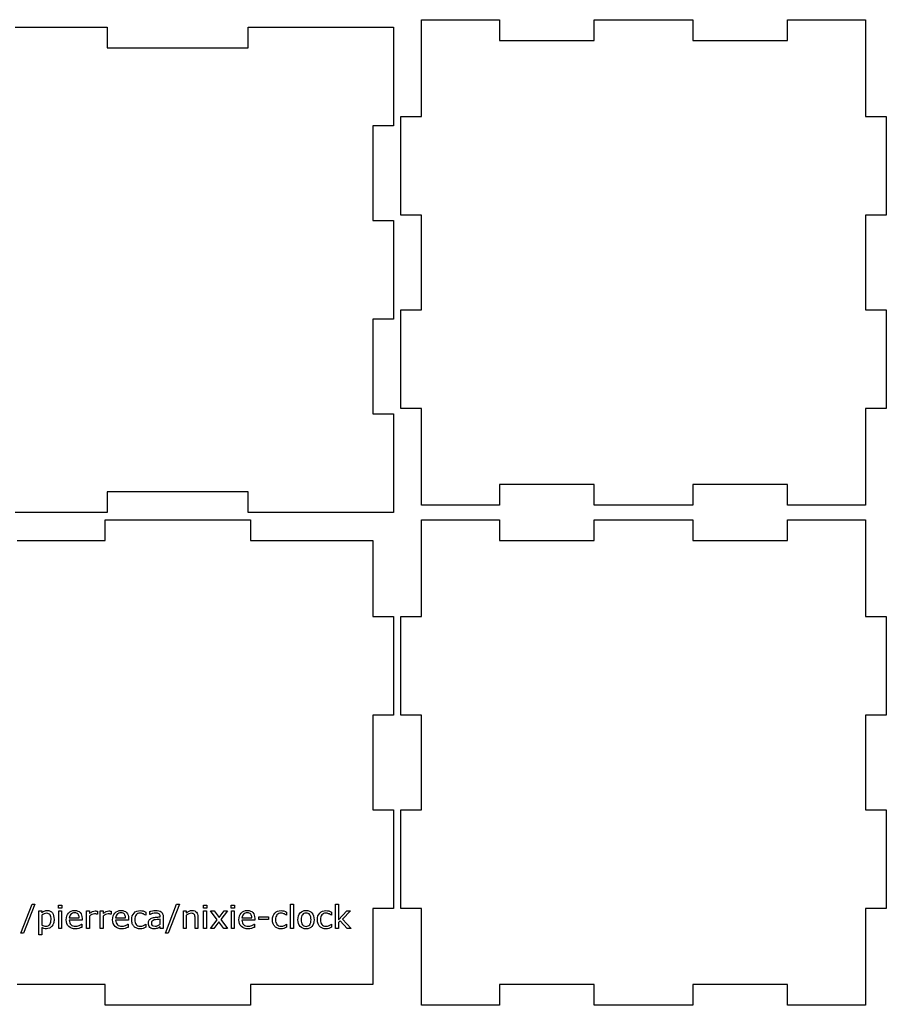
# Model space of a CAD drawing. Extents: x 2 to 152, y 4 to 49.
# Drawn here: x 112.11 to 151.82, y 4.3 to 49.44 of the extents above; entities that cross this region are included whole.
import ezdxf

# ---------------------------------------------------------------- set-up
doc = ezdxf.new("R2010")
doc.units = 0
doc.layers.get('0').update_dxf_attribs({"linetype": 'CONTINUOUS'})

msp = doc.modelspace()

# ---------------------------------------------------------------- linework, layer by layer
at = {"color": 7}
for points in [[(150.86934, 49.443686), (150.86934, 45.014848), (151.818377, 45.014848), (151.818377, 40.491107), (150.86934, 40.491107), (150.86934, 36.157173), (151.818377, 36.157173), (151.818377, 31.633431), (150.86934, 31.633431), (150.86934, 27.204594), (147.294636, 27.204594), (147.294636, 28.15363), (142.960701, 28.15363), (142.960701, 27.204594), (138.43696, 27.204594), (138.43696, 28.15363), (134.103026, 28.15363), (134.103026, 27.204594), (130.528321, 27.204594), (130.528321, 31.633431), (129.579285, 31.633431), (129.579285, 36.157173), (130.528321, 36.157173), (130.528321, 40.491107), (129.579285, 40.491107), (129.579285, 45.014848), (130.528321, 45.014848), (130.528321, 49.443686), (134.103026, 49.443686), (134.103026, 48.494649), (138.43696, 48.494649), (138.43696, 49.443686), (142.960701, 49.443686), (142.960701, 48.494649), (147.294636, 48.494649), (147.294636, 49.443686)], [(150.86934, 26.534995), (150.86934, 22.106157), (151.818377, 22.106157), (151.818377, 17.582416), (150.86934, 17.582416), (150.86934, 13.248482), (151.818377, 13.248482), (151.818377, 8.724741), (150.86934, 8.724741), (150.86934, 4.295903), (147.294636, 4.295903), (147.294636, 5.24494), (142.960701, 5.24494), (142.960701, 4.295903), (138.43696, 4.295903), (138.43696, 5.24494), (134.103026, 5.24494), (134.103026, 4.295903), (130.528321, 4.295903), (130.528321, 8.724741), (129.579285, 8.724741), (129.579285, 13.248482), (130.528321, 13.248482), (130.528321, 17.582416), (129.579285, 17.582416), (129.579285, 22.106157), (130.528321, 22.106157), (130.528321, 26.534995), (134.103026, 26.534995), (134.103026, 25.585959), (138.43696, 25.585959), (138.43696, 26.534995), (142.960701, 26.534995), (142.960701, 25.585959), (147.294636, 25.585959), (147.294636, 26.534995)], [(112.802134, 8.93022), (112.289249, 7.599738), (112.165508, 7.599738), (112.676241, 8.93022)], [(114.043202, 8.749961), (113.89156, 8.749961), (113.89156, 8.889446), (114.043202, 8.889446)], [(114.034631, 7.817193), (113.900149, 7.817193), (113.900149, 8.616198), (114.034631, 8.616198)], [(119.428793, 8.93022), (118.915917, 7.599738), (118.792166, 7.599738), (119.3029, 8.93022)], [(120.684163, 8.749961), (120.532522, 8.749961), (120.532522, 8.889446), (120.684163, 8.889446)], [(120.675592, 7.817193), (120.54111, 7.817193), (120.54111, 8.616198), (120.675592, 8.616198)], [(121.634822, 7.817193), (121.465298, 7.817193), (121.238545, 8.124062), (121.010347, 7.817193), (120.853705, 7.817193), (121.165577, 8.215622), (120.856562, 8.616198), (121.026087, 8.616198), (121.251411, 8.314335), (121.477449, 8.616198), (121.634822, 8.616198), (121.320808, 8.222774)], [(121.954568, 8.749961), (121.802918, 8.749961), (121.802918, 8.889446), (121.954568, 8.889446)], [(121.945998, 7.817193), (121.811525, 7.817193), (121.811525, 8.616198), (121.945998, 8.616198)], [(124.652725, 7.817193), (124.518252, 7.817193), (124.518252, 8.93022), (124.652725, 8.93022)], [(127.299385, 7.817193), (127.121987, 7.817193), (126.801526, 8.166981), (126.714264, 8.084004), (126.714264, 7.817193), (126.579773, 7.817193), (126.579773, 8.93022), (126.714264, 8.93022), (126.714264, 8.216337), (127.102675, 8.616198), (127.2722, 8.616198), (126.900957, 8.247096)], [(113.550351, 8.222785)], [(113.689119, 8.226352)], [(123.509651, 8.218483), (123.063297, 8.218483), (123.063297, 8.347955), (123.509651, 8.347955)], [(125.462456, 8.216337)], [(125.601232, 8.216337)], [(118.551817, 8.01391)]]:
    msp.add_lwpolyline(points, close=True, dxfattribs=at)
for points in [[(111.908746, 49.108887), (116.116142, 49.108887), (116.116142, 48.15985), (122.585409, 48.15985), (122.585409, 49.108887), (129.244482, 49.108887), (129.244482, 44.585145), (128.295446, 44.585145), (128.295446, 40.251211), (129.244482, 40.251211), (129.244482, 35.72747), (128.295446, 35.72747), (128.295446, 31.393536), (129.244482, 31.393536), (129.244482, 26.869794), (122.585409, 26.869794), (122.585409, 27.818831), (116.116142, 27.818831), (116.116142, 26.869794), (111.908746, 26.869794)], [(112.00365, 25.585958), (116.021239, 25.585958), (116.021239, 26.534995), (122.680312, 26.534995), (122.680312, 25.585958), (128.295446, 25.585958), (128.295446, 22.106157), (129.244482, 22.106157), (129.244482, 17.582416), (128.295446, 17.582416), (128.295446, 13.248482), (129.244482, 13.248482), (129.244482, 8.72474), (128.295446, 8.72474), (128.295446, 5.244939), (122.680312, 5.244939), (122.680312, 4.295903), (116.021239, 4.295903), (116.021239, 5.244939), (112.00365, 5.244939)], [(113.120452, 7.85725), (113.120452, 7.522484), (112.985961, 7.522484), (112.985961, 8.616198), (113.120452, 8.616198), (113.120452, 8.532506)], [(115.309331, 8.384426), (115.309331, 7.817182), (115.174849, 7.817182), (115.174849, 8.616187), (115.309331, 8.616187), (115.309331, 8.49816)], [(115.673422, 8.607607), (115.673404, 8.469559)], [(115.935922, 8.384426), (115.935922, 7.817182), (115.801449, 7.817182), (115.801449, 8.616187), (115.935922, 8.616187), (115.935922, 8.49816)], [(116.300022, 8.607607), (116.300014, 8.469559)], [(118.084714, 8.462399), (118.077572, 8.462399), (118.077572, 8.599025)], [(119.747129, 8.413763), (119.747129, 7.817193), (119.612647, 7.817193), (119.612647, 8.616198), (119.747129, 8.616198), (119.747129, 8.527498)], [(113.120452, 8.419492), (113.120452, 7.966699)], [(114.382259, 8.305751), (114.840068, 8.305751)], [(114.970961, 8.202747), (114.382259, 8.202747)], [(114.970961, 8.275708), (114.970961, 8.202747)], [(115.673404, 8.469559), (115.666262, 8.469559)], [(116.300014, 8.469559), (116.292871, 8.469559)], [(116.508178, 8.305751), (116.965968, 8.305751)], [(117.096879, 8.202747), (116.508178, 8.202747)], [(117.09687, 8.275708), (117.096879, 8.202747)], [(117.891593, 8.568271), (117.891593, 8.418771), (117.884451, 8.418771)], [(118.551817, 8.345088), (118.551817, 8.365833)], [(118.551817, 8.013905), (118.551817, 8.236366)], [(118.685584, 8.359395), (118.685584, 7.817193)], [(120.280726, 7.817193), (120.146253, 7.817193), (120.146253, 8.272133)], [(120.280744, 8.335794), (120.280726, 7.817193)], [(122.293617, 8.305751), (122.751425, 8.305751)], [(122.882318, 8.202747), (122.293617, 8.202747)], [(122.8823, 8.275708), (122.882318, 8.202747)], [(124.34371, 8.568271), (124.34371, 8.418771), (124.336568, 8.418771)], [(126.400955, 8.568271), (126.400955, 8.418771), (126.393813, 8.418771)], [(114.948078, 8.012473), (114.955221, 8.012473), (114.955221, 7.865834)], [(117.073988, 8.012473), (117.08113, 8.012473), (117.08113, 7.865834)], [(117.884451, 8.015338), (117.891593, 8.015338), (117.891593, 7.867264)], [(118.685584, 7.817193), (118.551817, 7.817193), (118.551817, 7.902316)], [(122.859436, 8.012473), (122.866578, 8.012473), (122.866578, 7.865834)], [(124.336568, 8.015338), (124.34371, 8.015338), (124.34371, 7.867264)], [(126.393813, 8.015338), (126.400955, 8.015338), (126.400955, 7.867264)]]:
    msp.add_lwpolyline(points, dxfattribs=at)
for points in [[(113.120452, 8.532506), (113.156217, 8.562549), (113.196274, 8.587585), (113.240622, 8.607614)], [(113.240622, 8.607614), (113.285447, 8.62812), (113.333134, 8.638372), (113.383684, 8.638372)], [(113.383684, 8.638372), (113.480011, 8.638372), (113.554881, 8.601891), (113.608294, 8.52893)], [(114.352226, 8.523207), (114.423751, 8.599984), (114.517691, 8.638372), (114.634046, 8.638372)], [(114.634046, 8.638372), (114.741818, 8.638372), (114.824798, 8.606898), (114.882984, 8.54395)], [(115.309331, 8.49816), (115.362744, 8.541079), (115.409717, 8.571361), (115.45025, 8.589006)], [(115.45025, 8.589006), (115.491259, 8.607127), (115.532985, 8.616187), (115.575429, 8.616187)], [(115.575429, 8.616187), (115.59879, 8.616187), (115.615718, 8.615473), (115.626211, 8.614044)], [(115.626211, 8.614044), (115.636704, 8.613092), (115.652441, 8.610946), (115.673422, 8.607607)], [(115.935922, 8.49816), (115.989335, 8.541079), (116.036308, 8.571361), (116.076841, 8.589006)], [(116.076841, 8.589006), (116.11785, 8.607127), (116.15958, 8.616187), (116.202029, 8.616187)], [(116.202029, 8.616187), (116.225391, 8.616187), (116.242318, 8.615473), (116.252811, 8.614044)], [(116.252811, 8.614044), (116.263305, 8.613092), (116.279042, 8.610946), (116.300022, 8.607607)], [(116.478118, 8.523207), (116.549654, 8.599984), (116.6436, 8.638372), (116.759956, 8.638372)], [(116.759956, 8.638372), (116.867728, 8.638372), (116.950702, 8.606898), (117.008876, 8.54395)], [(117.350809, 8.523207), (117.422816, 8.597599), (117.517714, 8.634796), (117.635504, 8.634796)], [(117.635504, 8.634796), (117.681286, 8.634796), (117.726113, 8.628358), (117.769986, 8.615483)], [(117.769986, 8.615483), (117.814334, 8.602607), (117.85487, 8.586869), (117.891593, 8.568271)], [(118.077572, 8.599025), (118.103796, 8.606174), (118.141704, 8.614042), (118.191296, 8.622629)], [(118.191296, 8.622629), (118.240894, 8.631213), (118.289778, 8.635504), (118.337947, 8.635504)], [(118.337947, 8.635504), (118.394217, 8.635504), (118.443095, 8.630736), (118.48458, 8.621198)], [(118.48458, 8.621198), (118.526547, 8.612138), (118.562789, 8.596401), (118.593305, 8.573988)], [(119.747129, 8.527498), (119.78909, 8.56231), (119.832483, 8.589492), (119.877307, 8.609044)], [(119.877307, 8.609044), (119.922137, 8.628596), (119.968158, 8.638372), (120.015369, 8.638372)], [(120.015369, 8.638372), (120.101685, 8.638372), (120.167493, 8.612383), (120.212793, 8.560403)], [(122.263565, 8.523207), (122.33509, 8.599984), (122.429033, 8.638372), (122.545394, 8.638372)], [(122.545394, 8.638372), (122.653167, 8.638372), (122.736143, 8.606898), (122.794324, 8.54395)], [(123.802934, 8.523207), (123.874941, 8.597599), (123.96984, 8.634796), (124.087629, 8.634796)], [(124.087629, 8.634796), (124.133406, 8.634796), (124.17823, 8.628358), (124.222102, 8.615483)], [(124.222102, 8.615483), (124.266457, 8.602607), (124.306993, 8.586869), (124.34371, 8.568271)], [(124.963177, 8.524638), (125.029941, 8.600461), (125.11983, 8.638372), (125.232847, 8.638372)], [(125.232847, 8.638372), (125.34491, 8.638372), (125.434324, 8.600461), (125.501087, 8.524638)], [(125.860179, 8.523207), (125.93218, 8.597599), (126.027079, 8.634796), (126.144874, 8.634796)], [(126.144874, 8.634796), (126.190651, 8.634796), (126.235478, 8.628358), (126.279356, 8.615483)], [(126.279356, 8.615483), (126.323704, 8.602607), (126.364237, 8.586869), (126.400955, 8.568271)], [(113.232748, 8.485301), (113.193649, 8.46861), (113.156217, 8.446674), (113.120452, 8.419492)], [(113.349347, 8.510337), (113.310719, 8.510337), (113.271852, 8.501992), (113.232748, 8.485301)], [(113.500998, 8.438806), (113.468089, 8.486493), (113.417539, 8.510337), (113.349347, 8.510337)], [(113.4874, 7.998178), (113.529368, 8.048726), (113.550351, 8.123595), (113.550351, 8.222785)], [(113.550351, 8.222781), (113.550351, 8.319109), (113.5339, 8.391118), (113.500998, 8.438806)], [(113.608294, 8.52893), (113.662177, 8.456445), (113.689119, 8.355585), (113.689119, 8.226352)], [(113.689119, 8.226352), (113.689119, 8.161497), (113.679822, 8.102125), (113.661228, 8.048238)], [(114.245635, 8.212046), (114.245635, 8.34271), (114.281165, 8.44643), (114.352226, 8.523207)], [(114.357225, 7.905891), (114.282832, 7.9779), (114.245635, 8.079952), (114.245635, 8.212046)], [(114.454513, 8.463836), (114.41207, 8.421394), (114.387985, 8.368699), (114.382259, 8.305751)], [(114.382259, 8.202747), (114.382259, 8.153628), (114.389652, 8.110709), (114.404436, 8.07399)], [(114.626895, 8.527498), (114.554888, 8.527498), (114.497427, 8.506278), (114.454513, 8.463836)], [(114.786411, 8.469559), (114.751598, 8.508185), (114.698426, 8.527498), (114.626895, 8.527498)], [(114.840068, 8.305751), (114.839294, 8.376329), (114.821408, 8.430931), (114.786411, 8.469559)], [(114.882984, 8.54395), (114.941635, 8.481003), (114.970961, 8.391589), (114.970961, 8.275708)], [(115.420912, 8.455242), (115.382284, 8.43712), (115.34509, 8.413514), (115.309331, 8.384426)], [(115.541092, 8.483138), (115.4996, 8.483138), (115.459541, 8.473839), (115.420912, 8.455242)], [(115.607605, 8.479567), (115.589011, 8.481948), (115.56684, 8.483138), (115.541092, 8.483138)], [(115.666262, 8.469559), (115.646239, 8.474326), (115.626687, 8.477662), (115.607605, 8.479567)], [(116.047522, 8.455242), (116.008893, 8.43712), (115.971694, 8.413514), (115.935922, 8.384426)], [(116.167692, 8.483138), (116.126207, 8.483138), (116.08615, 8.473839), (116.047522, 8.455242)], [(116.234214, 8.479567), (116.21562, 8.481948), (116.193446, 8.483138), (116.167692, 8.483138)], [(116.292871, 8.469559), (116.272843, 8.474326), (116.253291, 8.477662), (116.234214, 8.479567)], [(116.371536, 8.212046), (116.371536, 8.34271), (116.407063, 8.44643), (116.478118, 8.523207)], [(116.483135, 7.905891), (116.408735, 7.9779), (116.371536, 8.079952), (116.371536, 8.212046)], [(116.580414, 8.463836), (116.537977, 8.421394), (116.513898, 8.368699), (116.508178, 8.305751)], [(116.508178, 8.202747), (116.508178, 8.153628), (116.515567, 8.110709), (116.530346, 8.07399)], [(116.752813, 8.527498), (116.6808, 8.527498), (116.623334, 8.506278), (116.580414, 8.463836)], [(116.912329, 8.469559), (116.877516, 8.508185), (116.824344, 8.527498), (116.752813, 8.527498)], [(116.965968, 8.305751), (116.965195, 8.376329), (116.947315, 8.430931), (116.912329, 8.469559)], [(117.008876, 8.54395), (117.067539, 8.481003), (117.09687, 8.391589), (117.09687, 8.275708)], [(117.243512, 8.215622), (117.243512, 8.346286), (117.279278, 8.448814), (117.350809, 8.523207)], [(117.272126, 8.031786), (117.25305, 8.084243), (117.243512, 8.145522), (117.243512, 8.215622)], [(117.448829, 8.440946), (117.404957, 8.38992), (117.383021, 8.314812), (117.383021, 8.215622)], [(117.383021, 8.215622), (117.383021, 8.119294), (117.40448, 8.045139), (117.4474, 7.99316)], [(117.629808, 8.5182), (117.553503, 8.5182), (117.493177, 8.492449), (117.448829, 8.440946)], [(117.757129, 8.492448), (117.713733, 8.509616), (117.671293, 8.5182), (117.629808, 8.5182)], [(117.884451, 8.418771), (117.843442, 8.450721), (117.801001, 8.47528), (117.757129, 8.492448)], [(118.006746, 8.048949), (118.006746, 8.109512), (118.019623, 8.158392), (118.045378, 8.195588)], [(118.045378, 8.195588), (118.071602, 8.233261), (118.108799, 8.262827), (118.156968, 8.284287)], [(118.219205, 8.502457), (118.175809, 8.493396), (118.130979, 8.480043), (118.084714, 8.462399)], [(118.181288, 8.153395), (118.157444, 8.130505), (118.145523, 8.098793), (118.145523, 8.058259)], [(118.156968, 8.284287), (118.205608, 8.305746), (118.264024, 8.32029), (118.332215, 8.32792)], [(118.274996, 8.204899), (118.236368, 8.19393), (118.205132, 8.176762), (118.181288, 8.153395)], [(118.337233, 8.516763), (118.301938, 8.516763), (118.262595, 8.511995), (118.219205, 8.502457)], [(118.406612, 8.225643), (118.351294, 8.220875), (118.307422, 8.213961), (118.274996, 8.204899)], [(118.332215, 8.32792), (118.400407, 8.335553), (118.473608, 8.341276), (118.551817, 8.345088)], [(118.420924, 8.511041), (118.394217, 8.514856), (118.36632, 8.516763), (118.337233, 8.516763)], [(118.551817, 8.236366), (118.510807, 8.233986), (118.462406, 8.230411), (118.406612, 8.225643)], [(118.489589, 8.488865), (118.470513, 8.499834), (118.447624, 8.507225), (118.420924, 8.511041)], [(118.535362, 8.441655), (118.524875, 8.461684), (118.509617, 8.477421), (118.489589, 8.488865)], [(118.551817, 8.365833), (118.551817, 8.396352), (118.546332, 8.421626), (118.535362, 8.441655)], [(118.593305, 8.573988), (118.623344, 8.552052), (118.646236, 8.523678), (118.661979, 8.488865)], [(118.661979, 8.488865), (118.677716, 8.454054), (118.685584, 8.410897), (118.685584, 8.359395)], [(119.862299, 8.483149), (119.822237, 8.465028), (119.783846, 8.441899), (119.747129, 8.413763)], [(119.977452, 8.510332), (119.94074, 8.510332), (119.902356, 8.501271), (119.862299, 8.483149)], [(120.064732, 8.495309), (120.042317, 8.505324), (120.013224, 8.510332), (119.977452, 8.510332)], [(120.116229, 8.450961), (120.104307, 8.470989), (120.087141, 8.485771), (120.064732, 8.495309)], [(120.139825, 8.375136), (120.13554, 8.407564), (120.127674, 8.432839), (120.116229, 8.450961)], [(120.146253, 8.272133), (120.146253, 8.308852), (120.144111, 8.343186), (120.139825, 8.375136)], [(120.212793, 8.560403), (120.258094, 8.508423), (120.280744, 8.433554), (120.280744, 8.335794)], [(122.156983, 8.212046), (122.156983, 8.34271), (122.192511, 8.44643), (122.263565, 8.523207)], [(122.268565, 7.905891), (122.194177, 7.9779), (122.156983, 8.079952), (122.156983, 8.212046)], [(122.365871, 8.463836), (122.323427, 8.421394), (122.299343, 8.368699), (122.293617, 8.305751)], [(122.293617, 8.202747), (122.293617, 8.153628), (122.301009, 8.110709), (122.315794, 8.07399)], [(122.538252, 8.527498), (122.466251, 8.527498), (122.408791, 8.506278), (122.365871, 8.463836)], [(122.697768, 8.469559), (122.662961, 8.508185), (122.609789, 8.527498), (122.538252, 8.527498)], [(122.751425, 8.305751), (122.750651, 8.376329), (122.732766, 8.430931), (122.697768, 8.469559)], [(122.794324, 8.54395), (122.852975, 8.481003), (122.8823, 8.391589), (122.8823, 8.275708)], [(123.695629, 8.215622), (123.695629, 8.346286), (123.731398, 8.448814), (123.802934, 8.523207)], [(123.724252, 8.031786), (123.70517, 8.084243), (123.695629, 8.145522), (123.695629, 8.215622)], [(123.900946, 8.440946), (123.857068, 8.38992), (123.835129, 8.314812), (123.835129, 8.215622)], [(123.835129, 8.215622), (123.835129, 8.119294), (123.856588, 8.045139), (123.899508, 7.99316)], [(124.081916, 8.5182), (124.005617, 8.5182), (123.945294, 8.492449), (123.900946, 8.440946)], [(124.209246, 8.492448), (124.16585, 8.509616), (124.123407, 8.5182), (124.081916, 8.5182)], [(124.336568, 8.418771), (124.295559, 8.450721), (124.253118, 8.47528), (124.209246, 8.492448)], [(124.863747, 8.216337), (124.863747, 8.346524), (124.89689, 8.449291), (124.963177, 8.524638)], [(124.963177, 7.908037), (124.89689, 7.983383), (124.863747, 8.08615), (124.863747, 8.216337)], [(125.062608, 8.446669), (125.022545, 8.396597), (125.002514, 8.31982), (125.002514, 8.216337)], [(125.002514, 8.216337), (125.002514, 8.116193), (125.022783, 8.040132), (125.063322, 7.988153)], [(125.232847, 8.522492), (125.159887, 8.522492), (125.103141, 8.497217), (125.062608, 8.446669)], [(125.401657, 8.446669), (125.361124, 8.497217), (125.304854, 8.522492), (125.232847, 8.522492)], [(125.400942, 7.987438), (125.441951, 8.03894), (125.462456, 8.11524), (125.462456, 8.216337)], [(125.462456, 8.216337), (125.462456, 8.31982), (125.44219, 8.396597), (125.401657, 8.446669)], [(125.501087, 8.524638), (125.567851, 8.449291), (125.601232, 8.346524), (125.601232, 8.216337)], [(125.601232, 8.216337), (125.601232, 8.08615), (125.567851, 7.983383), (125.501087, 7.908037)], [(125.752883, 8.215622), (125.752883, 8.346286), (125.788648, 8.448814), (125.860179, 8.523207)], [(125.781488, 8.031786), (125.762418, 8.084243), (125.752883, 8.145522), (125.752883, 8.215622)], [(125.95819, 8.440946), (125.914318, 8.38992), (125.892382, 8.314812), (125.892382, 8.215622)], [(125.892382, 8.215622), (125.892382, 8.119294), (125.913842, 8.045139), (125.956762, 7.99316)], [(126.13916, 8.5182), (126.062862, 8.5182), (126.002539, 8.492449), (125.95819, 8.440946)], [(126.266482, 8.492448), (126.223092, 8.509616), (126.180651, 8.5182), (126.13916, 8.5182)], [(126.393813, 8.418771), (126.352798, 8.450721), (126.310354, 8.47528), (126.266482, 8.492448)], [(113.120452, 7.966699), (113.158598, 7.949532), (113.191263, 7.937848), (113.218445, 7.931649)], [(113.22274, 7.815047), (113.189361, 7.824108), (113.155265, 7.838175), (113.120452, 7.85725)], [(113.218445, 7.931649), (113.246104, 7.925453), (113.277337, 7.922355), (113.312144, 7.922355)], [(113.335759, 7.801456), (113.294268, 7.801456), (113.256595, 7.805986), (113.22274, 7.815047)], [(113.312144, 7.922355), (113.38702, 7.922355), (113.445439, 7.947629), (113.4874, 7.998178)], [(113.470946, 7.830068), (113.428508, 7.810993), (113.383446, 7.801456), (113.335759, 7.801456)], [(113.582546, 7.91233), (113.551066, 7.877041), (113.513866, 7.84962), (113.470946, 7.830068)], [(113.661228, 8.048238), (113.642628, 7.994828), (113.616401, 7.949526), (113.582546, 7.91233)], [(114.667669, 7.798595), (114.535094, 7.798595), (114.431613, 7.83436), (114.357225, 7.905891)], [(114.404436, 8.07399), (114.419215, 8.037747), (114.439482, 8.007942), (114.465236, 7.984576)], [(114.465236, 7.984576), (114.490032, 7.961686), (114.519363, 7.944518), (114.55323, 7.933073)], [(114.55323, 7.933073), (114.587561, 7.921628), (114.625231, 7.915906), (114.66624, 7.915906)], [(114.66624, 7.915906), (114.720606, 7.915906), (114.775206, 7.926635), (114.830042, 7.948095)], [(114.816453, 7.817908), (114.769242, 7.805033), (114.719647, 7.798595), (114.667669, 7.798595)], [(114.955221, 7.865834), (114.90992, 7.846759), (114.863664, 7.830784), (114.816453, 7.817908)], [(114.830042, 7.948095), (114.885359, 7.970031), (114.924705, 7.99149), (114.948078, 8.012473)], [(116.793578, 7.798595), (116.661004, 7.798595), (116.557523, 7.83436), (116.483135, 7.905891)], [(116.530346, 8.07399), (116.545131, 8.037747), (116.5654, 8.007942), (116.591155, 7.984576)], [(116.591155, 7.984576), (116.615951, 7.961686), (116.645276, 7.944518), (116.679131, 7.933073)], [(116.679131, 7.933073), (116.713468, 7.921628), (116.751144, 7.915906), (116.792159, 7.915906)], [(116.792159, 7.915906), (116.846518, 7.915906), (116.901119, 7.926635), (116.95596, 7.948095)], [(116.942354, 7.817908), (116.895149, 7.805033), (116.845557, 7.798595), (116.793578, 7.798595)], [(117.08113, 7.865834), (117.03583, 7.846759), (116.989571, 7.830784), (116.942354, 7.817908)], [(116.95596, 7.948095), (117.011278, 7.970031), (117.050621, 7.99149), (117.073988, 8.012473)], [(117.352951, 7.9016), (117.318144, 7.935935), (117.291202, 7.97933), (117.272126, 8.031786)], [(117.476702, 7.824345), (117.428538, 7.841513), (117.387288, 7.867264), (117.352951, 7.9016)], [(117.4474, 7.99316), (117.490796, 7.941657), (117.551599, 7.915906), (117.629808, 7.915906)], [(117.635504, 7.79931), (117.577805, 7.79931), (117.524871, 7.807655), (117.476702, 7.824345)], [(117.629808, 7.915906), (117.656984, 7.915906), (117.684643, 7.919484), (117.712784, 7.926641)], [(117.76354, 7.817193), (117.723489, 7.805271), (117.68081, 7.79931), (117.635504, 7.79931)], [(117.712784, 7.926641), (117.740919, 7.93379), (117.766194, 7.943089), (117.788609, 7.954537)], [(117.891593, 7.867264), (117.846757, 7.845805), (117.804072, 7.829115), (117.76354, 7.817193)], [(117.788609, 7.954537), (117.808156, 7.964552), (117.826511, 7.975044), (117.843677, 7.986012)], [(117.843677, 7.986012), (117.860848, 7.997456), (117.87444, 8.007232), (117.884451, 8.015338)], [(118.081857, 7.866543), (118.031783, 7.91423), (118.006746, 7.975032), (118.006746, 8.048949)], [(118.264979, 7.795012), (118.192972, 7.795012), (118.131931, 7.818856), (118.081857, 7.866543)], [(118.145523, 8.058259), (118.145523, 8.012479), (118.159352, 7.977906), (118.187011, 7.954538)], [(118.187011, 7.954538), (118.21467, 7.931648), (118.256872, 7.920203), (118.313618, 7.920203)], [(118.367267, 7.806462), (118.338179, 7.798829), (118.304083, 7.795012), (118.264979, 7.795012)], [(118.313618, 7.920203), (118.360829, 7.920203), (118.403987, 7.929264), (118.443092, 7.947386)], [(118.44452, 7.833645), (118.422105, 7.822677), (118.396354, 7.813616), (118.367267, 7.806462)], [(118.443092, 7.947386), (118.482196, 7.965984), (118.518438, 7.988159), (118.551817, 8.01391)], [(118.503177, 7.867981), (118.483149, 7.853674), (118.463596, 7.842229), (118.44452, 7.833645)], [(118.551817, 7.902316), (118.539895, 7.894209), (118.523682, 7.882763), (118.503177, 7.867981)], [(122.579008, 7.798595), (122.446446, 7.798595), (122.342965, 7.83436), (122.268565, 7.905891)], [(122.315794, 8.07399), (122.330585, 8.037747), (122.350851, 8.007942), (122.376593, 7.984576)], [(122.376593, 7.984576), (122.401395, 7.961686), (122.430727, 7.944518), (122.464587, 7.933073)], [(122.464587, 7.933073), (122.498918, 7.921628), (122.536589, 7.915906), (122.577598, 7.915906)], [(122.577598, 7.915906), (122.631963, 7.915906), (122.686566, 7.926635), (122.741408, 7.948095)], [(122.727802, 7.817908), (122.680585, 7.805033), (122.630987, 7.798595), (122.579008, 7.798595)], [(122.866578, 7.865834), (122.821266, 7.846759), (122.775007, 7.830784), (122.727802, 7.817908)], [(122.741408, 7.948095), (122.796732, 7.970031), (122.836074, 7.99149), (122.859436, 8.012473)], [(123.805086, 7.9016), (123.770267, 7.935935), (123.743322, 7.97933), (123.724252, 8.031786)], [(123.928828, 7.824345), (123.880664, 7.841513), (123.839417, 7.867264), (123.805086, 7.9016)], [(123.899508, 7.99316), (123.94291, 7.941657), (124.003712, 7.915906), (124.081916, 7.915906)], [(124.087629, 7.79931), (124.029925, 7.79931), (123.976991, 7.807655), (123.928828, 7.824345)], [(124.081916, 7.915906), (124.109092, 7.915906), (124.136754, 7.919484), (124.164901, 7.926641)], [(124.215674, 7.817193), (124.175612, 7.805271), (124.13293, 7.79931), (124.087629, 7.79931)], [(124.164901, 7.926641), (124.193036, 7.93379), (124.218305, 7.943089), (124.240708, 7.954537)], [(124.34371, 7.867264), (124.298886, 7.845805), (124.256207, 7.829115), (124.215674, 7.817193)], [(124.240708, 7.954537), (124.260267, 7.964552), (124.278628, 7.975044), (124.295794, 7.986012)], [(124.295794, 7.986012), (124.312959, 7.997456), (124.326551, 8.007232), (124.336568, 8.015338)], [(125.232847, 7.795018), (125.11983, 7.795018), (125.029941, 7.832691), (124.963177, 7.908037)], [(125.063322, 7.988153), (125.103855, 7.93665), (125.160363, 7.910899), (125.232847, 7.910899)], [(125.232847, 7.910899), (125.304377, 7.910899), (125.360409, 7.936412), (125.400942, 7.987438)], [(125.501087, 7.908037), (125.434324, 7.832691), (125.34491, 7.795018), (125.232847, 7.795018)], [(125.862322, 7.9016), (125.827515, 7.935935), (125.80057, 7.97933), (125.781488, 8.031786)], [(125.986072, 7.824345), (125.937909, 7.841513), (125.896659, 7.867264), (125.862322, 7.9016)], [(125.956762, 7.99316), (126.000152, 7.941657), (126.060951, 7.915906), (126.13916, 7.915906)], [(126.144874, 7.79931), (126.08717, 7.79931), (126.034236, 7.807655), (125.986072, 7.824345)], [(126.13916, 7.915906), (126.166343, 7.915906), (126.194002, 7.919484), (126.222137, 7.926641)], [(126.27291, 7.817193), (126.232853, 7.805271), (126.190175, 7.79931), (126.144874, 7.79931)], [(126.222137, 7.926641), (126.250272, 7.93379), (126.275547, 7.943089), (126.297962, 7.954537)], [(126.400955, 7.867264), (126.356125, 7.845805), (126.313443, 7.829115), (126.27291, 7.817193)], [(126.297962, 7.954537), (126.317514, 7.964552), (126.335873, 7.975044), (126.353039, 7.986012)], [(126.353039, 7.986012), (126.37021, 7.997456), (126.383801, 8.007232), (126.393813, 8.015338)]]:
    msp.add_open_spline(points, degree=3, dxfattribs=at)

doc.saveas('drawing.dxf')
